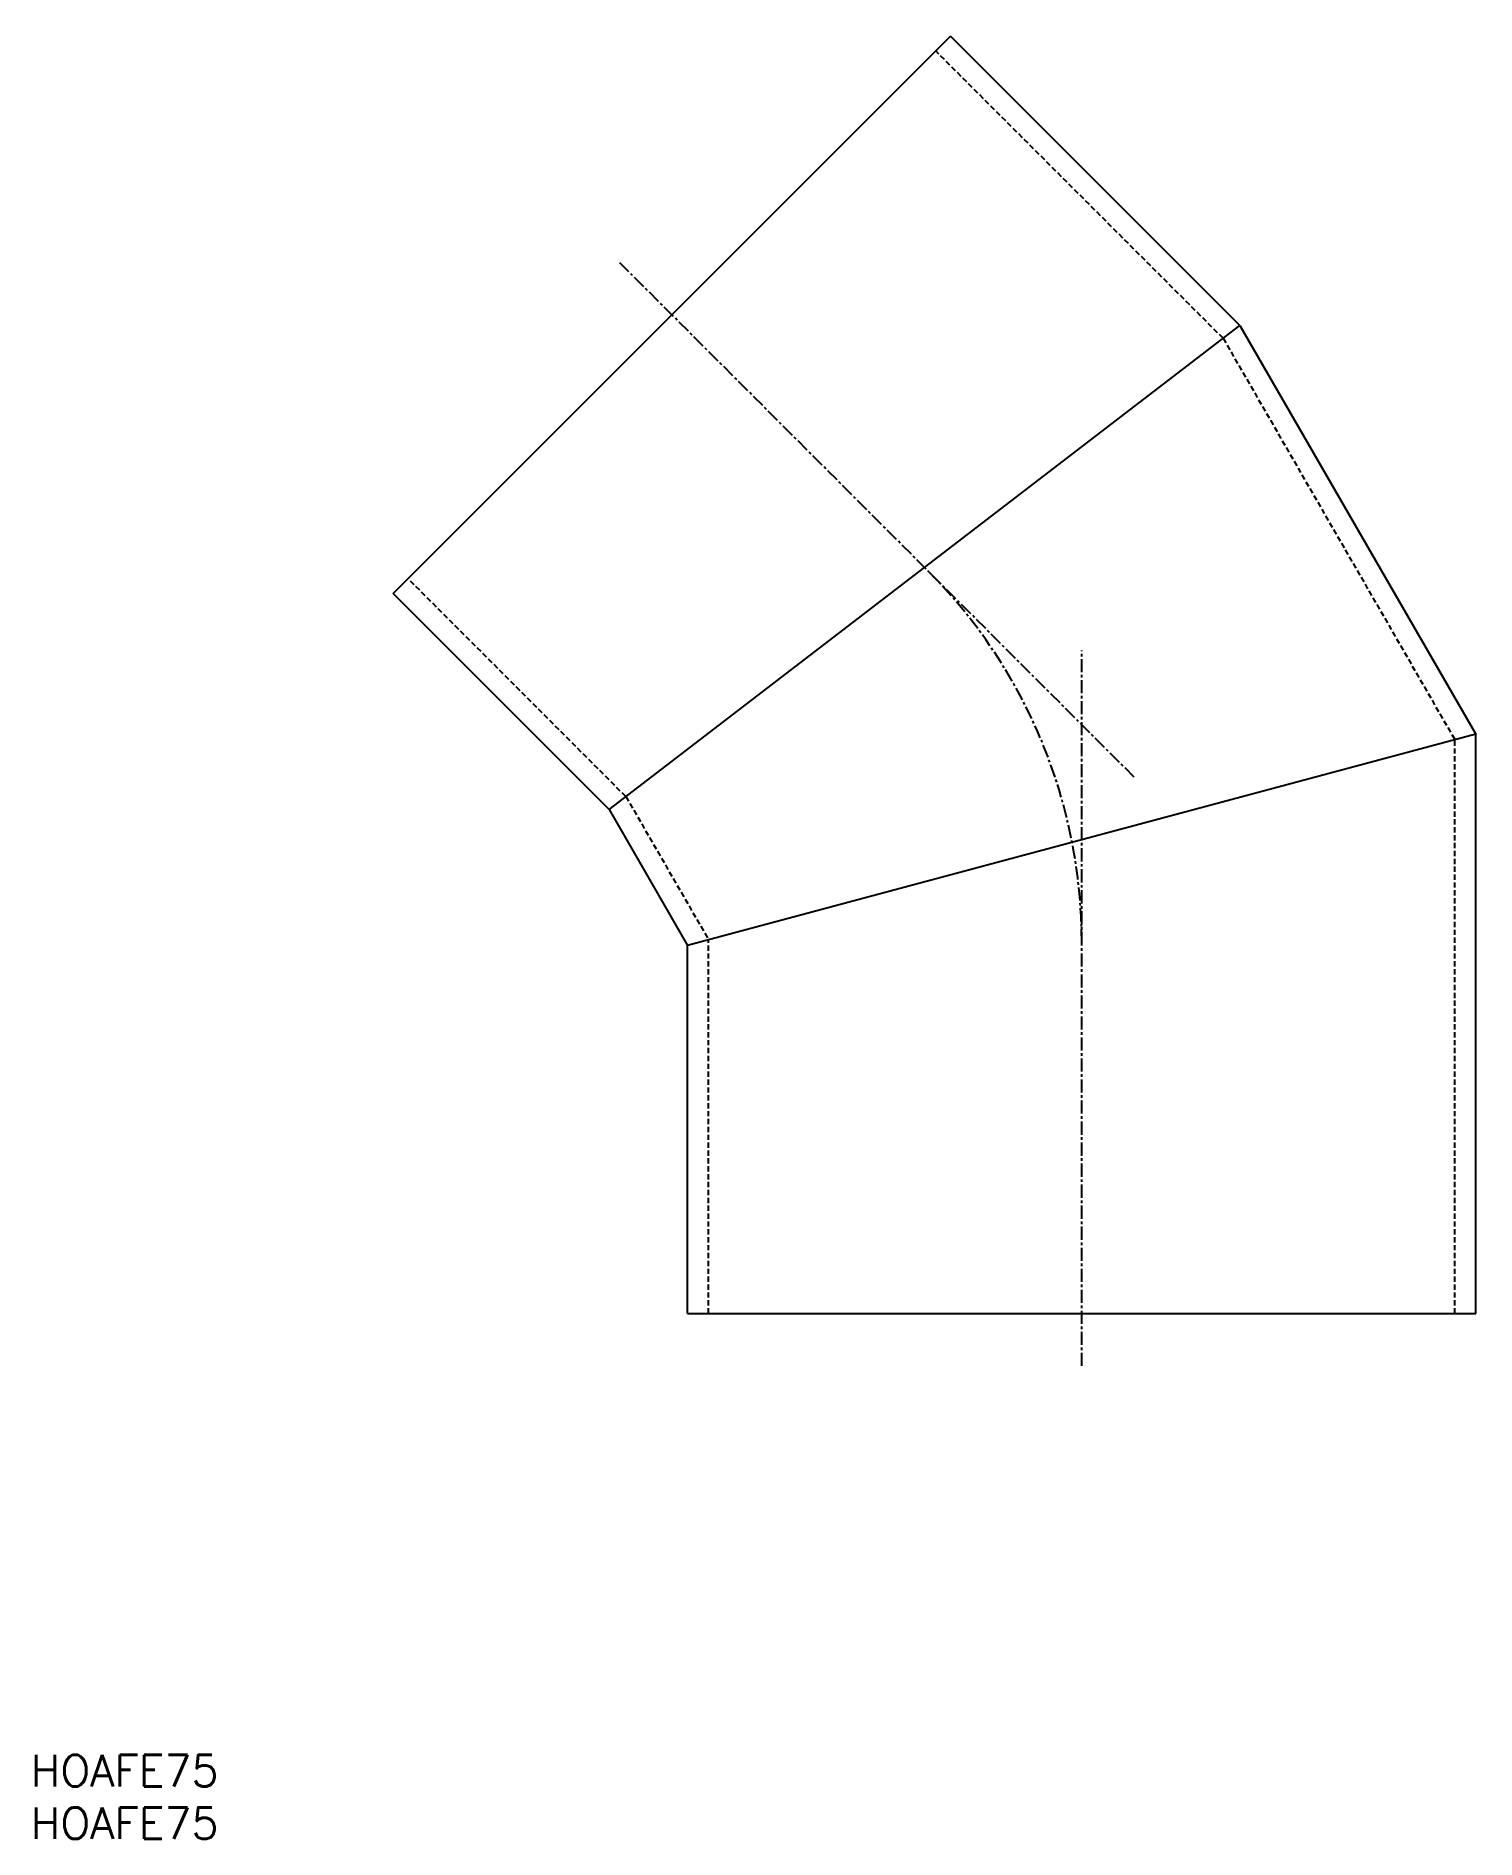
# Model space of a CAD drawing. Extents: x 1 to 138, y 0 to 172.
import ezdxf

# ---------------------------------------------------------------- set-up
doc = ezdxf.new("R2010")
doc.units = 0
doc.linetypes.add('CENTER', pattern=[2, 1.25, -0.25, 0.25, -0.25])
doc.linetypes.add('DASHED', pattern=[0.75, 0.5, -0.25])
doc.layers.get('0').update_dxf_attribs({"linetype": 'CONTINUOUS'})
doc.layers.add('CENTER', color=1, linetype='CENTER')
doc.styles.get("Standard").update_dxf_attribs({"font": 'txt.shx'})

# ---------------------------------------------------------------- blocks, each defined once
blk = doc.blocks.new('*U10')
at = {"color": 7, "linetype": 'CONTINUOUS'}
blk.add_text('HOAFE75', height=3, dxfattribs=at).set_placement((0, 0))
blk = doc.blocks.new('*U11')
at = {"color": 7, "linetype": 'CONTINUOUS'}
blk.add_text('HOAFE75', height=3, dxfattribs=at).set_placement((0, 5))

msp = doc.modelspace()

# ---------------------------------------------------------------- linework, layer by layer
at = {"color": 7, "linetype": 'CONTINUOUS'}
for p, q in [((34.48, 118.48), (87.52, 171.52)), ((115.05, 143.99), (87.52, 171.52)), ((55.03, 97.94), (115.05, 143.99)), ((115.05, 143.99), (137.5, 105.1)), ((55.03, 97.94), (34.48, 118.48)), ((137.5, 105.1), (62.5, 85)), ((137.5, 50), (137.5, 105.1)), ((55.03, 97.94), (62.5, 85)), ((62.5, 50), (62.5, 85)), ((62.5, 50), (137.5, 50))]:
    msp.add_line(p, q, dxfattribs=at)
at = {"color": 3, "linetype": 'DASHED'}
for p, q in [((113.45, 142.76), (86.1, 170.1)), ((113.45, 142.76), (135.5, 104.56)), ((56.63, 99.16), (35.9, 119.9)), ((135.5, 50), (135.5, 104.56)), ((56.63, 99.16), (64.5, 85.54)), ((64.5, 50), (64.5, 85.54))]:
    msp.add_line(p, q, dxfattribs=at)
at = {"layer": 'CENTER', "color": 1, "linetype": 'CENTER'}
for p, q in [((105, 101), (56.05, 149.95)), ((100, 45), (100, 113.07))]:
    msp.add_line(p, q, dxfattribs=at)
msp.add_arc((50, 85.29), 50, 0, 45, dxfattribs=at)

# ---------------------------------------------------------------- block references
at = {"color": 7, "linetype": 'CONTINUOUS'}
for name in ['*U11', '*U10']:
    msp.add_blockref(name, (0, 0), dxfattribs=at)

doc.saveas('drawing.dxf')
